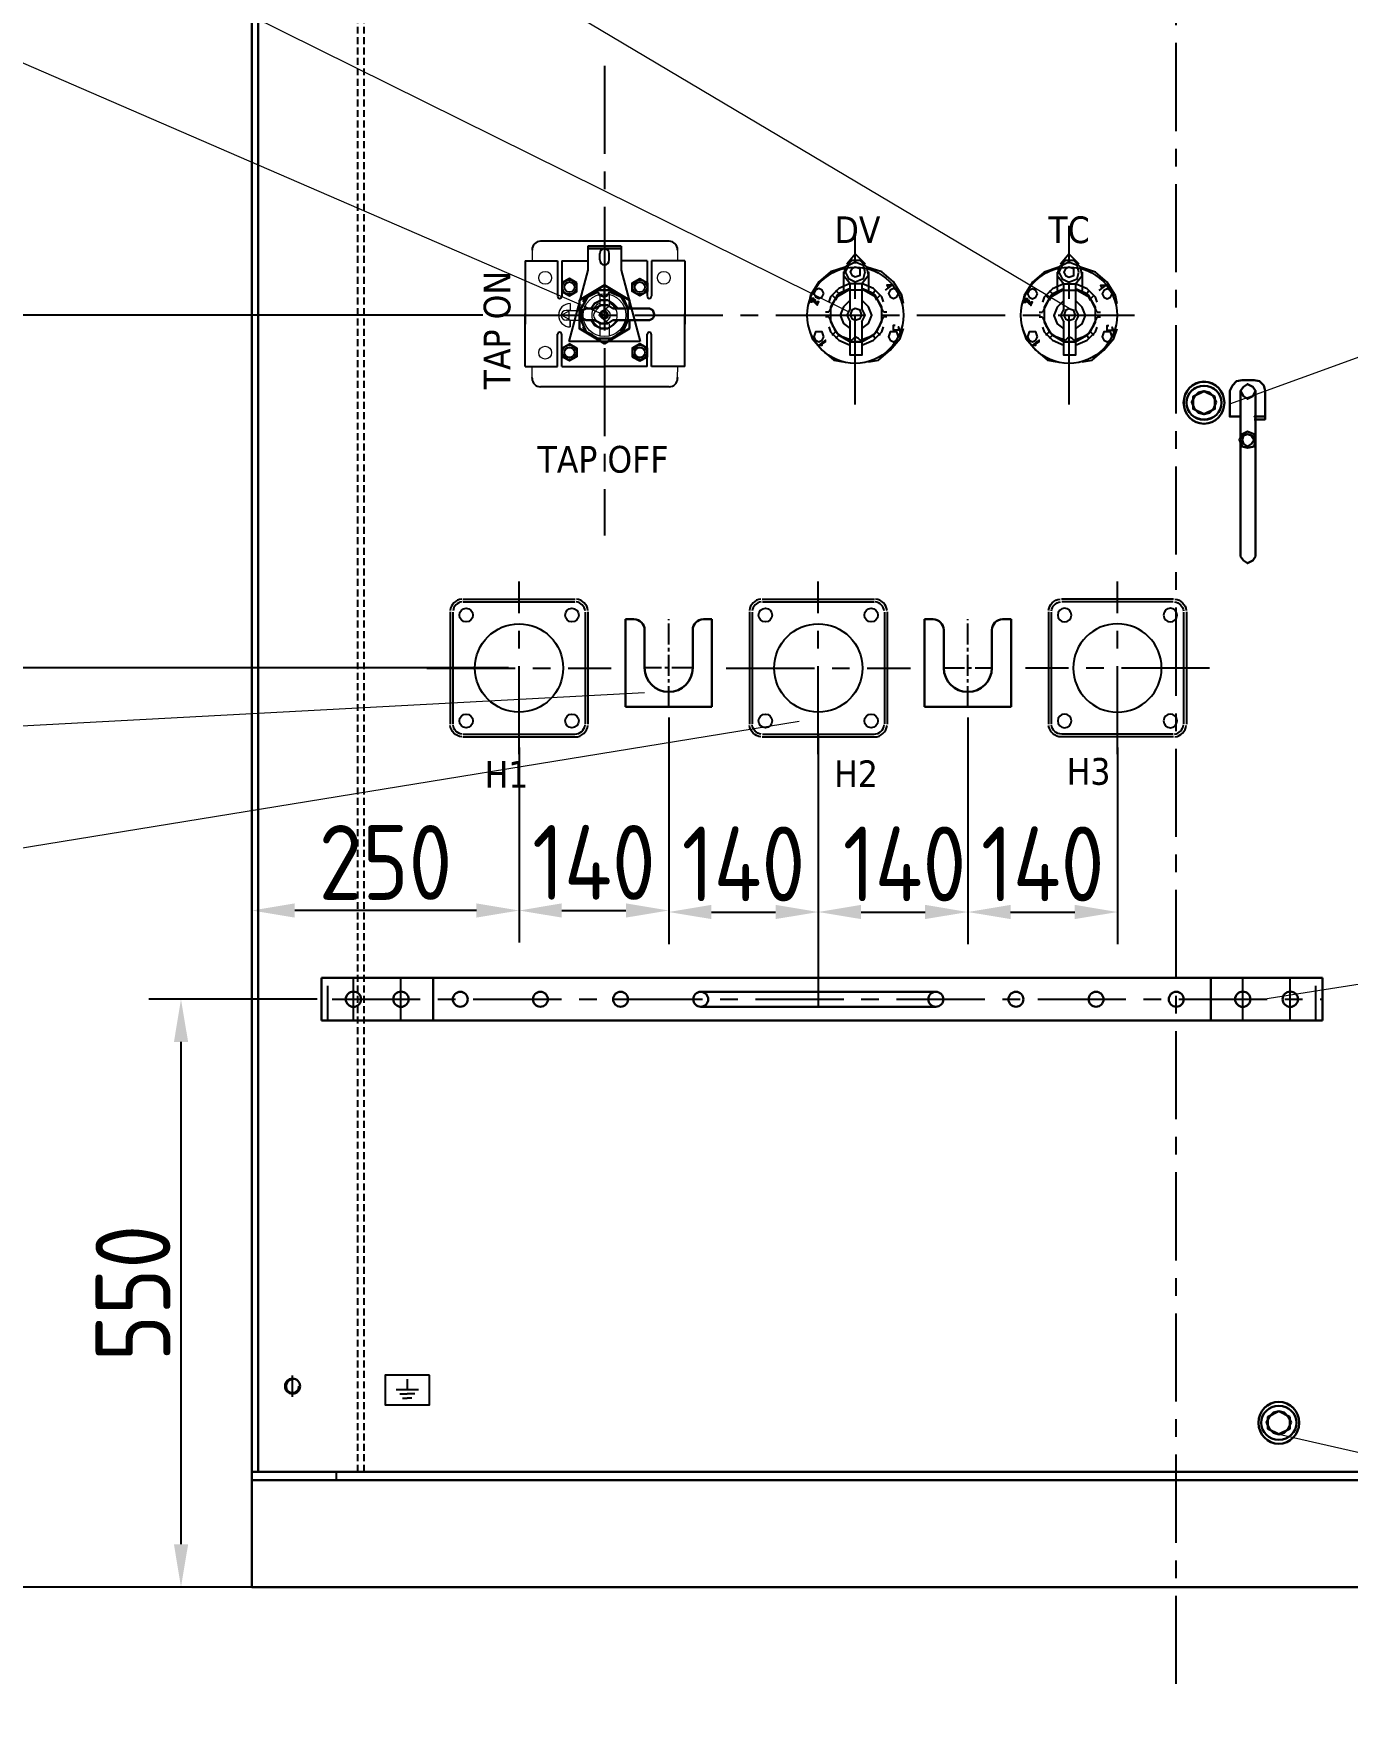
# Model space of a CAD drawing. Header units: millimetres. Extents: x 97339 to 122350, y -311274 to -152040.
# Drawn here: x 110627 to 111856, y -155335 to -153754 of the extents above; entities that cross this region are included whole.
import ezdxf

# ---------------------------------------------------------------- set-up
doc = ezdxf.new("R2010")
doc.units = ezdxf.units.MM
doc.header["$LTSCALE"] = 13
for name, pattern in [('CENTER', [50.8, 31.75, -6.35, 6.35, -6.35]), ('CENTER2', [1.125, 0.75, -0.125, 0.125, -0.125]), ('CENTERX2', [101.6, 63.5, -12.7, 12.7, -12.7]), ('DASHED', [0.75, 0.5, -0.25])]:
    doc.linetypes.add(name, pattern=pattern)
doc.layers.get('0').update_dxf_attribs({"color": 1, "linetype": 'CENTER'})
for name, color, linetype in [('1', 4, 'Continuous'), ('4虚线层', 6, 'DASHED'), ('PDF_几何图形', 7, 'Continuous'), ('中心线', 1, 'CENTER2'), ('粗实线', 4, 'Continuous'), ('细实线', 2, 'Continuous')]:
    doc.layers.add(name, color=color, linetype=linetype)
doc.layers.add('标注、文本', color=3, linetype='Continuous', lineweight=25)
doc.layers.add('铁心', color=3, linetype='Continuous', lineweight=0)
doc.styles.get("Standard").update_dxf_attribs({"font": 'gbenor.shx', "bigfont": 'gbcbig.shx'})
doc.styles.add('Tahoma$001', font='tahoma.ttf', dxfattribs={"height": 2.159784})
doc.dimstyles.new('1-15', dxfattribs={"dimscale": 20, "dimtxt": 3.5, "dimasz": 2, "dimexe": 1.5, "dimexo": 0.5, "dimgap": 0.5, "dimtad": 1, "dimtoh": 1, "dimdec": 1, "dimdsep": 46, "dimtxsty": 'Standard', "dimcen": 2.5, "dimclrd": 3, "dimclre": 3, "dimclrt": 3, "dimadec": 0, "dimazin": 2, "dimtfac": 1, "dimtdec": 1, "dimtmove": 0, "dimatfit": 2, "dimfxl": 1, "dimarcsym": 0})

# ---------------------------------------------------------------- blocks, each defined once
blk = doc.blocks.new('0.020')
at = {"layer": '中心线', "ltscale": 2}
for p, q in [((13611.2, 16499.1), (13611.2, 16581.1)), ((13588.7, 16535.6), (13633.7, 16535.6))]:
    blk.add_line(p, q, dxfattribs=at)
at = {"layer": '粗实线', "lineweight": 30}
for p, q in [((13570.7, 16499.1), (13570.7, 16581.1)), ((13570.7, 16581.1), (13578.7, 16581.1)), ((13643.7, 16581.1), (13651.7, 16581.1)), ((13651.7, 16499.1), (13651.7, 16581.1)), ((13588.7, 16535.6), (13588.7, 16571.1)), ((13633.7, 16535.6), (13633.7, 16571.1)), ((13570.7, 16499.1), (13651.7, 16499.1))]:
    blk.add_line(p, q, dxfattribs=at)
for centre, radius, start, end in [((13578.7, 16571.1), 10, 0, 90), ((13643.7, 16571.1), 10, 90, 180), ((13611.2, 16535.6), 22.5, 180, 0)]:
    blk.add_arc(centre, radius, start, end, dxfattribs=at)
blk = doc.blocks.new('A$C3B6F3E66')
at = {"layer": '1', "color": 1, "linetype": 'CENTERX2', "lineweight": -3, "ltscale": 0.1}
for p, q in [((86.2, 0), (86.2, 161.5)), ((0, 80.7), (172.4, 80.7))]:
    blk.add_line(p, q, dxfattribs=at)
at = {"layer": 'PDF_几何图形'}
for p, q in [((33.7, 145.2), (138.7, 145.2)), ((34, 142.6), (138.4, 142.6)), ((21.7, 133.2), (21.7, 28.3)), ((24.3, 132.9), (24.3, 28.5)), ((148.1, 132.9), (148.1, 28.5)), ((150.7, 133.2), (150.7, 28.3)), ((33.7, 16.3), (138.7, 16.3)), ((34, 18.8), (138.4, 18.8))]:
    blk.add_line(p, q, dxfattribs=at)
for centre, radius in [((36.7, 130.2), 6.35), ((135.7, 130.2), 6.35), ((86.2, 80.7), 41.3), ((36.7, 31.2), 6.35), ((135.7, 31.2), 6.35)]:
    blk.add_circle(centre, radius, dxfattribs=at)
for points in [[(32.5, 145.1), (26.9, 144.6), (22.3, 140.1), (21.8, 134.5)], [(32.8, 142.6), (28.4, 142), (24.9, 138.5), (24.4, 134.1)], [(148, 134.1), (147.5, 138.5), (143.9, 142), (139.5, 142.6)], [(150.6, 134.5), (150, 140.1), (145.6, 144.6), (139.9, 145.1)], [(32.5, 16.3), (26.9, 16.8), (22.3, 21.4), (21.8, 27)], [(32.8, 18.9), (28.4, 19.5), (24.9, 23), (24.4, 27.4)], [(138.4, 18.8), (143.3, 18.8), (147.4, 22.5), (148, 27.4)], [(138.7, 16.2), (144.9, 16.3), (149.9, 20.8), (150.6, 27)]]:
    blk.add_open_spline(points, degree=3, dxfattribs=at)
blk = doc.blocks.new('A$C0AD52951')
at = {"layer": '粗实线'}
h = blk.add_hatch(color=256, dxfattribs=at)
h.dxf.hatch_style = 2
h.paths.add_polyline_path([(2.2, 41.7), (1.1, 41.7), (2.2, 41.7), (3.3, 40.6), (3.3, 39.5), (4.4, 39.5), (4.4, 38.4), (5.5, 38.4), (5.5, 37.3), (6.6, 39.5), (5.5, 39.5), (4.4, 38.4), (4.4, 39.5), (4.4, 40.6), (3.3, 40.6), (3.3, 41.7)])
h = blk.add_hatch(color=256, dxfattribs=at)
h.dxf.hatch_style = 2
h.paths.add_polyline_path([(1.1, 41.7), (1.1, 40.6), (1.1, 39.5), (2.2, 39.5), (2.2, 40.6), (1.1, 40.6), (1.1, 41.7), (2.2, 41.7)])
h = blk.add_hatch(color=256, dxfattribs=at)
h.dxf.hatch_style = 2
h.paths.add_polyline_path([(6.6, 11), (7.7, 11), (11, 13.2), (11, 14.3)])
for points in [[(25.2, 64.7), (30.7, 71.3), (37.3, 64.7)], [(24.1, 62.5), (14.3, 59.3), (6.6, 52.7), (1.1, 43.9), (0, 38.4)], [(35.1, 51.6), (39.5, 57.1), (38.4, 62.5), (34, 66.9), (28.5, 66.9), (24.1, 62.5), (23, 57.1), (27.4, 51.6)], [(23, 59.3), (23, 47.2)], [(62.5, 38.4), (61.4, 43.9), (56, 52.7), (48.3, 59.3), (38.4, 62.5)], [(39.5, 59.3), (39.5, 47.2)], [(27.4, 51.6), (19.8, 48.3), (14.3, 42.8), (13.2, 39.5)], [(27.4, 48.3), (18.7, 43.9), (14.3, 36.2), (14.3, 26.3), (18.7, 18.7), (27.4, 13.2), (35.1, 13.2), (35.1, 4.4), (27.4, 4.4), (27.4, 13.2)], [(45, 40.6), (43.9, 42.8), (36.2, 47.2), (26.3, 47.2), (18.7, 42.8), (17.6, 40.6)], [(27.4, 35.1), (27.4, 51.6), (35.1, 51.6), (35.1, 35.1)], [(49.4, 39.5), (48.3, 42.8), (42.8, 48.3), (35.1, 51.6)], [(35.1, 13.2), (43.9, 18.7), (48.3, 26.3), (48.3, 36.2), (43.9, 43.9), (35.1, 48.3)], [(54.9, 50.5), (50.5, 47.2)], [(54.9, 50.5), (51.6, 50.5), (52.7, 48.3)], [(27.4, 40.6), (23, 36.2), (20.8, 30.7), (23, 25.2), (27.4, 21.9)], [(27.4, 35.1), (25.2, 30.7), (27.4, 26.3)], [(35.1, 21.9), (39.5, 25.2), (41.7, 30.7), (39.5, 36.2), (35.1, 40.6)], [(35.1, 26.3), (37.3, 30.7), (35.1, 35.1)], [(13.2, 23), (14.3, 19.8), (19.8, 14.3), (27.4, 11)], [(15.4, 24.1), (19.8, 17.6), (28.5, 14.3)], [(35.1, 26.3), (35.1, 13.2), (27.4, 13.2), (27.4, 26.3)], [(34, 14.3), (42.8, 17.6), (47.2, 24.1)], [(35.1, 11), (42.8, 14.3), (48.3, 19.8), (49.4, 23)], [(60.4, 19.8), (60.4, 20.8), (59.3, 23), (59.3, 21.9), (59.3, 20.8), (58.2, 20.8), (57.1, 20.8), (56, 20.8), (56, 21.9), (56, 23), (56, 24.1), (57.1, 24.1)], [(0, 21.9), (2.2, 15.4), (8.8, 7.7), (16.5, 1.1), (23, 0)], [(34, 14.3), (32.9, 15.4), (30.7, 16.5), (29.6, 15.4), (28.5, 14.3)], [(34, 14.3), (32.9, 15.4), (30.7, 16.5), (29.6, 15.4), (28.5, 14.3)], [(39.5, 0), (46.1, 1.1), (53.8, 7.7), (60.4, 15.4), (62.5, 21.9)]]:
    blk.add_lwpolyline(points, dxfattribs=at)
for points in [[(37.3, 59.3), (36.2, 63.6), (30.7, 65.8), (26.3, 63.6), (24.1, 59.3), (26.3, 54.9), (30.7, 52.7), (36.2, 54.9)], [(34, 59.3), (34, 61.4), (30.7, 62.5), (28.5, 61.4), (27.4, 59.3), (28.5, 57.1), (30.7, 56), (34, 57.1)], [(9.9, 45), (8.8, 47.2), (6.6, 48.3), (4.4, 47.2), (3.3, 45), (4.4, 42.8), (6.6, 41.7), (8.8, 42.8)], [(59.3, 45), (58.2, 47.2), (56, 48.3), (53.8, 47.2), (52.7, 45), (53.8, 42.8), (56, 41.7), (58.2, 42.8)], [(2.2, 41.7), (1.1, 41.7), (2.2, 41.7), (3.3, 40.6), (3.3, 39.5), (4.4, 39.5), (4.4, 38.4), (5.5, 38.4), (5.5, 37.3), (6.6, 39.5), (5.5, 39.5), (4.4, 38.4), (4.4, 39.5), (4.4, 40.6), (3.3, 40.6), (3.3, 41.7)], [(1.1, 41.7), (1.1, 40.6), (1.1, 39.5), (2.2, 39.5), (2.2, 40.6), (1.1, 40.6), (1.1, 41.7), (2.2, 41.7)], [(35.1, 30.7), (34, 34), (30.7, 35.1), (28.5, 34), (27.4, 30.7), (28.5, 28.5), (30.7, 27.4), (34, 28.5)], [(9.9, 16.5), (8.8, 19.8), (6.6, 19.8), (4.4, 19.8), (3.3, 16.5), (4.4, 14.3), (6.6, 13.2), (8.8, 14.3)], [(6.6, 11), (7.7, 11), (11, 13.2), (11, 14.3)], [(59.3, 16.5), (58.2, 19.8), (56, 19.8), (53.8, 19.8), (52.7, 16.5), (53.8, 14.3), (56, 13.2), (58.2, 14.3)], [(7.7, 11), (8.8, 11)]]:
    blk.add_lwpolyline(points, close=True, dxfattribs=at)
for points in [[(17.6, 47.2), (17.6, 47.2), (19.8, 45), (19.8, 45)], [(27.4, 48.3), (27.4, 48.3), (19.8, 45), (19.8, 45)], [(42.8, 45), (42.8, 45), (35.1, 48.3), (35.1, 48.3)], [(42.8, 45), (42.8, 45), (43.9, 47.2), (43.9, 47.2)], [(17.6, 41.7), (17.6, 41.7), (13.2, 32.9), (13.2, 32.9)], [(17.6, 41.7), (17.6, 41.7), (15.4, 43.9), (15.4, 43.9)], [(47.2, 43.9), (47.2, 43.9), (45, 41.7), (45, 41.7)], [(49.4, 32.9), (49.4, 32.9), (45, 41.7), (45, 41.7)], [(11, 32.9), (11, 32.9), (13.2, 32.9), (13.2, 32.9)], [(13.2, 29.6), (13.2, 29.6), (11, 29.6), (11, 29.6)], [(13.2, 29.6), (13.2, 29.6), (17.6, 19.8), (17.6, 19.8)], [(45, 19.8), (45, 19.8), (49.4, 29.6), (49.4, 29.6)], [(49.4, 32.9), (49.4, 32.9), (51.6, 32.9), (51.6, 32.9)], [(51.6, 29.6), (51.6, 29.6), (49.4, 29.6), (49.4, 29.6)], [(15.4, 17.6), (15.4, 17.6), (17.6, 19.8), (17.6, 19.8)], [(19.8, 17.6), (19.8, 17.6), (17.6, 15.4), (17.6, 15.4)], [(19.8, 17.6), (19.8, 17.6), (27.4, 13.2), (27.4, 13.2)], [(35.1, 13.2), (35.1, 13.2), (42.8, 17.6), (42.8, 17.6)], [(43.9, 15.4), (43.9, 15.4), (42.8, 17.6), (42.8, 17.6)], [(45, 19.8), (45, 19.8), (47.2, 17.6), (47.2, 17.6)]]:
    blk.add_open_spline(points, degree=3, dxfattribs=at)
blk = doc.blocks.new('A$C104F2B00')
at = {"layer": '标注、文本'}
blk.add_circle((45, 45), 45, dxfattribs=at)
at = {"layer": '标注、文本', "xscale": 1.4175, "yscale": 1.4175, "zscale": 1.4175}
blk.add_blockref('A$C0AD52951', (1.4, 1.4), dxfattribs=at)
at = {"layer": '标注、文本', "style": 'Tahoma$001'}
blk.add_text('TC', height=25, dxfattribs=at).set_placement((25.7, 112.5))
blk = doc.blocks.new('A$C3970166B')
at = {"layer": '标注、文本', "color": 4, "lineweight": 30}
for points in [[(20.3, 13.5), (18.6, 16.9), (16.1, 19.5), (12.7, 20.3), (9.3, 19.5), (6.8, 16.9), (5.1, 13.5), (6.8, 9.3), (9.3, 6.8), (12.7, 5.9), (16.1, 6.8), (18.6, 9.3)], [(19.5, 16.9), (12.7, 20.3), (5.9, 16.9), (5.9, 9.3), (12.7, 5.9), (19.5, 9.3)]]:
    blk.add_lwpolyline(points, close=True, dxfattribs=at)
for major_axis, ratio in [((0, 13.1), 0.967742), ((-11, 0), 0.961538)]:
    blk.add_ellipse((12.7, 13.1), major_axis=major_axis, ratio=ratio, start_param=0, end_param=6.283185, dxfattribs=at)
blk = doc.blocks.new('A$C33D96195')
at = {"layer": '标注、文本', "color": 4, "lineweight": 30}
for points in [[(30.5, 150.8), (27.9, 155.9), (24.1, 159.7), (19, 161), (14, 159.7), (10.2, 155.9), (7.6, 150.8), (10.2, 144.5), (14, 140.7), (19, 139.4), (24.1, 140.7), (27.9, 144.5)], [(29.2, 155.9), (19, 161), (8.9, 155.9), (8.9, 144.5), (19, 139.4), (29.2, 144.5)], [(67.3, 115.6), (66, 120.7), (59.7, 123.2), (54.6, 120.7), (52.1, 115.6), (54.6, 109.2), (59.7, 108), (66, 109.2)], [(66, 115.6), (63.5, 119.4), (59.7, 120.7), (55.9, 119.4), (54.6, 115.6), (55.9, 111.8), (59.7, 109.2), (63.5, 111.8)]]:
    blk.add_lwpolyline(points, close=True, dxfattribs=at)
for points in [[(54.6, 171.4), (49.5, 170.2), (45.7, 166.4), (43.2, 161.3)], [(53.3, 137.2), (43.2, 137.2), (43.2, 161.3)], [(67.3, 6.4), (67.3, 161.3), (64.8, 165.1), (59.7, 167.6), (55.9, 165.1), (53.3, 161.3), (55.9, 156.2), (59.7, 153.7), (64.8, 156.2), (67.3, 161.3)], [(53.3, 161.3), (53.3, 6.4)], [(54.6, 171.4), (66, 171.4)], [(76.2, 161.3), (74.9, 166.4), (71.1, 170.2), (66, 171.4)], [(76.2, 161.3), (76.2, 137.2), (66, 137.2), (76.2, 137.2), (76.2, 134.6), (66, 134.6)], [(53.3, 6.4), (55.9, 2.5), (59.7, 0), (64.8, 2.5), (67.3, 6.4)]]:
    blk.add_lwpolyline(points, dxfattribs=at)
for major_axis, ratio in [((0, 19.7), 0.967742), ((-16.5, 0), 0.961538)]:
    blk.add_ellipse((19, 150.2), major_axis=major_axis, ratio=ratio, start_param=0, end_param=6.283185, dxfattribs=at)
at = {"layer": '标注、文本', "xscale": 1.5, "yscale": 1.5, "zscale": 1.5}
blk.add_blockref('A$C3970166B', (0, 130.5), dxfattribs=at)
blk = doc.blocks.new('A$C2C6D2C8C')
at = {"color": 0, "linetype": 'ByBlock'}
for p, q in [((6.5, 128.2), (6.5, 127.7)), ((134.7, 136.2), (14.4, 136.2)), ((58.7, 131.4), (58.7, 109.1)), ((89.9, 131.4), (58.7, 131.4)), ((58.7, 131.4), (89.9, 131.4)), ((58.7, 129.2), (89.9, 129.2)), ((89.9, 131.4), (89.9, 109.1)), ((142.7, 127.7), (142.7, 128.2)), ((0, 117.7), (30.4, 117.7)), ((0, 117.7), (0, 58.4)), ((20.3, 117.7), (26.4, 117.7)), ((30.3, 117.7), (30.4, 117.7)), ((30.4, 117.7), (30.4, 84.6)), ((34.3, 117.7), (58.7, 117.7)), ((34.3, 117.7), (34.3, 84.6)), ((69.8, 118.6), (69.8, 124.7)), ((78.7, 118.6), (78.7, 124.7)), ((114.3, 117.7), (89.9, 117.7)), ((114.3, 117.7), (114.3, 84.6)), ((149.6, 117.7), (118.2, 117.7)), ((118.5, 117.7), (118.2, 117.7)), ((118.2, 117.7), (118.2, 84.6)), ((143.7, 117.7), (132.4, 117.7)), ((149.6, 117.7), (149.6, 58.4)), ((58.7, 109.1), (40.9, 42.3)), ((89.9, 109.1), (107.7, 42.3)), ((0, 18.8), (0, 68.1)), ((149.6, 18.8), (149.6, 68.1)), ((30.4, 18.8), (30.4, 49.2)), ((34.3, 18.8), (34.3, 49.2)), ((114.3, 18.8), (114.3, 49.2)), ((118.2, 18.8), (118.2, 49.2)), ((107.7, 42.3), (40.9, 42.3)), ((0, 18.8), (18.8, 18.8)), ((18.8, 18.8), (30.4, 18.8)), ((34.3, 18.8), (74.2, 18.8)), ((114.3, 18.8), (74.6, 18.8)), ((143, 18.8), (118.2, 18.8)), ((149.6, 18.8), (132.4, 18.8)), ((6.5, 7.9), (6.5, 8.8)), ((74.6, 0), (14.4, 0)), ((134.7, 0), (61.5, 0)), ((142.7, 8.8), (142.7, 7.9)), ((142.7, 7.9), (142.7, 8.8))]:
    blk.add_line(p, q, dxfattribs=at)
at = {"lineweight": 15}
for p, q in [((6.5, 127.7), (6.5, 117.7)), ((142.7, 127.7), (142.7, 117.7)), ((42.3, 77.9), (42.2, 71.4)), ((6.5, 8.4), (6.5, 18.8)), ((142.7, 8.8), (143, 18.8))]:
    blk.add_line(p, q, dxfattribs=at)
at = {"color": 0, "linetype": 'ByBlock', "lineweight": 18}
for p, q in [((69.8, 86.4), (69.8, 75.4)), ((78.8, 86.4), (78.8, 75.4)), ((33.8, 66.9), (40.8, 70.6)), ((40.8, 63.2), (33.8, 66.9)), ((42.3, 71.4), (38.3, 71.4)), ((40.8, 70.6), (40.8, 63.2)), ((42.3, 71.4), (54.8, 71.4)), ((69.8, 75.4), (65.2, 70.2)), ((65.2, 63.6), (69.8, 58.4)), ((69.8, 75.4), (68.1, 73.5)), ((78.8, 75.4), (71.5, 69.2)), ((78.8, 58.4), (71.5, 64.6)), ((42.3, 62.4), (38.3, 62.4)), ((42.3, 62.4), (54.8, 62.4)), ((42.3, 62.4), (42.3, 55.9)), ((42.3, 55.9), (42.3, 62.4)), ((69.8, 58.4), (68.1, 60.3)), ((69.8, 58.4), (69.8, 47.4)), ((78.8, 58.4), (78.8, 47.4))]:
    blk.add_line(p, q, dxfattribs=at)
at = {"color": 0, "linetype": 'ByBlock'}
for points in [[(48.5, 97.3), (41.4, 101.4), (34.4, 97.3), (34.4, 89.2), (41.4, 85.2), (48.5, 89.2)], [(100.3, 97.3), (107.4, 101.4), (114.4, 97.3), (114.4, 89.2), (107.4, 85.2), (100.3, 89.2)], [(48.5, 28.1), (41.4, 24.1), (34.4, 28.1), (34.4, 36.2), (41.4, 40.3), (48.5, 36.2)], [(100.3, 28.1), (107.4, 24.1), (114.4, 28.1), (114.4, 36.2), (107.4, 40.3), (100.3, 36.2)]]:
    blk.add_lwpolyline(points, close=True, dxfattribs=at)
at = {"lineweight": 15}
for centre in [(18.8, 101.9), (129.8, 101.9), (18.8, 31.9)]:
    blk.add_circle(centre, 6, dxfattribs=at)
at = {"color": 0, "linetype": 'ByBlock'}
for centre, radius in [((41.4, 93.3), 6.76), ((41.5, 93.3), 4.75), ((107.4, 93.3), 6.76), ((107.3, 93.3), 4.75), ((41.4, 32.2), 6.76), ((41.5, 32.1), 4.75), ((107.4, 32.2), 6.76), ((107.3, 32.1), 4.75)]:
    blk.add_circle(centre, radius, dxfattribs=at)
at = {"color": 0, "linetype": 'ByBlock', "lineweight": 18}
for radius in [20, 3.5]:
    blk.add_circle((74.3, 66.9), radius, dxfattribs=at)
at = {"color": 0, "linetype": 'ByBlock'}
for centre, radius, start, end in [((14.4, 128.2), 7.94, 90, 180), ((74.3, 124.7), 4.46, 0, 180), ((134.7, 128.2), 7.94, 0, 90), ((74.3, 118.6), 4.46, 180, 0), ((32.3, 84.6), 1.91, 181.2996, 358.7004), ((116.2, 84.6), 1.91, 181.2996, 358.7004), ((32.3, 49.1), 1.91, 1.2996, 178.7004), ((116.2, 49.1), 1.91, 1.2996, 178.7004), ((14.4, 7.9), 7.94, 180, 270), ((134.7, 7.9), 7.94, 270, 0)]:
    blk.add_arc(centre, radius, start, end, dxfattribs=at)
at = {"color": 0, "linetype": 'ByBlock', "lineweight": 18}
for centre, radius, start, end in [((42.3, 66.9), 11, 90, 270), ((38.3, 66.9), 4.5, 90, 270), ((74.3, 66.9), 12, 112.0243, 247.9757), ((68.9, 66.9), 5, 138.5763, 221.4237), ((74.3, 66.9), 3, 130.3645, 229.6355), ((74.3, 66.9), 5.5, 279.2709, 80.7291), ((74.3, 66.9), 12, 292.0243, 67.9757)]:
    blk.add_arc(centre, radius, start, end, dxfattribs=at)
at = {"layer": '粗实线', "lineweight": 30}
for points in [[(74.3, 66.9), (74.3, 95), (50.9, 80.9)], [(74.3, 95), (97.7, 80.9), (97.7, 73.1)], [(97.7, 54.4), (74.3, 40.4), (50.9, 54.4), (50.9, 80.9)], [(68, 88.7), (58.7, 84.1), (52.4, 73.1), (52.4, 62.2), (57.1, 51.3), (63.4, 48.2)], [(96.1, 73.1), (91.4, 84.1), (80.5, 90.3), (68, 90.3), (57.1, 84.1), (54, 79.4)], [(86.8, 73.1), (82.1, 77.8), (77.4, 80.9), (71.2, 80.9), (64.9, 77.8), (61.8, 73.1)], [(68, 88.7), (69.6, 85.6), (74.3, 84.1), (77.4, 85.6), (79, 88.7)], [(85.2, 48.2), (89.9, 51.3), (96.1, 62.2), (96.1, 73.1), (89.9, 84.1), (79, 88.7)], [(57.1, 73.1), (54, 71.6), (52.4, 66.9), (54, 63.8), (57.1, 62.2)], [(82.1, 73.1), (77.4, 76.2), (71.2, 76.2), (64.9, 73.1)], [(116.4, 62.2), (119.5, 63.8), (121.1, 66.9), (119.5, 71.6), (116.4, 73.1)], [(54, 56), (57.1, 51.3), (68, 45), (80.5, 45), (91.4, 51.3), (96.1, 62.2)], [(61.8, 62.2), (64.9, 57.5), (71.2, 54.4), (77.4, 54.4), (82.1, 57.5), (86.8, 62.2)], [(64.9, 62.2), (71.2, 59.1), (77.4, 59.1), (82.1, 62.2)], [(97.7, 62.2), (97.7, 54.4)]]:
    blk.add_lwpolyline(points, dxfattribs=at)
blk.add_lwpolyline([(77.4, 66.9), (75.8, 70), (74.3, 71.6), (71.2, 70), (69.6, 66.9), (71.2, 65.3), (74.3, 63.8), (75.8, 65.3)], close=True, dxfattribs=at)
for points in [[(57.1, 73.1), (57.1, 73.1), (64.9, 73.1), (64.9, 73.1)], [(82.1, 73.1), (82.1, 73.1), (116.4, 73.1), (116.4, 73.1)], [(57.1, 62.2), (57.1, 62.2), (64.9, 62.2), (64.9, 62.2)], [(82.1, 62.2), (82.1, 62.2), (116.4, 62.2), (116.4, 62.2)]]:
    blk.add_open_spline(points, degree=3, dxfattribs=at)
blk = doc.blocks.new('257561')
at = {"layer": '标注、文本'}
for p, q in [((856.87, 2219.06), (856.87, 2214.09)), ((851.69, 2214.09), (862.06, 2214.09)), ((853.4, 2212.22), (856.87, 2212.22)), ((854.71, 2210.17), (856.87, 2210.17)), ((860.35, 2212.22), (856.87, 2212.22)), ((859.04, 2210.17), (856.87, 2210.17))]:
    blk.add_line(p, q, dxfattribs=at)
blk = doc.blocks.new('*D559')
at = {"layer": 'Defpoints', "color": 0, "transparency": 16777216}
for p in [(110459.5, -153257.1), (110831.1, -153257.1), (110831.1, -155207)]:
    blk.add_point(p, dxfattribs=at)
at = {"layer": '标注、文本', "color": 3, "lineweight": -2, "transparency": 16777216}
for p, q in [((110821.1, -153257.1), (110429.5, -153257.1)), ((110459.5, -155167), (110459.5, -153297.1)), ((110821.1, -155207), (110429.5, -155207))]:
    blk.add_line(p, q, dxfattribs=at)
at = {"layer": '标注、文本', "color": 3, "transparency": 16777216}
for points in [[(110452.9, -153297.1), (110466.2, -153297.1), (110459.5, -153257.1)], [(110452.9, -155167), (110466.2, -155167), (110459.5, -155207)]]:
    blk.add_solid(points, dxfattribs=at)
at = {"layer": '标注、文本', "color": 3, "transparency": 16777216, "insert": (110414.5, -154232.1), "char_height": 70, "attachment_point": 5, "rotation": 90}
blk.add_mtext('2050', dxfattribs=at)
blk = doc.blocks.new('*D561')
at = {"layer": 'Defpoints', "color": 0, "transparency": 16777216}
for p in [(110581.5, -154347), (110994.9, -154347), (110831.1, -155207)]:
    blk.add_point(p, dxfattribs=at)
at = {"layer": '标注、文本', "color": 3, "lineweight": -2, "transparency": 16777216}
for p, q in [((110984.9, -154347), (110551.5, -154347)), ((110581.5, -155167), (110581.5, -154387)), ((110821.1, -155207), (110551.5, -155207))]:
    blk.add_line(p, q, dxfattribs=at)
at = {"layer": '标注、文本', "color": 3, "transparency": 16777216}
for points in [[(110574.9, -154387), (110588.2, -154387), (110581.5, -154347)], [(110574.9, -155167), (110588.2, -155167), (110581.5, -155207)]]:
    blk.add_solid(points, dxfattribs=at)
at = {"layer": '标注、文本', "color": 3, "transparency": 16777216, "insert": (110536.5, -154777), "char_height": 70, "attachment_point": 5, "rotation": 90}
blk.add_mtext('860', dxfattribs=at)
blk = doc.blocks.new('*D545')
at = {"layer": 'Defpoints', "color": 0, "transparency": 16777216}
for p in [(110581.5, -154017), (111057.2, -154017), (111081.1, -154347)]:
    blk.add_point(p, dxfattribs=at)
at = {"layer": '标注、文本', "color": 3, "lineweight": -2, "transparency": 16777216}
for p, q in [((111047.2, -154017), (110551.5, -154017)), ((110581.5, -154307), (110581.5, -154057)), ((111071.1, -154347), (110551.5, -154347))]:
    blk.add_line(p, q, dxfattribs=at)
at = {"layer": '标注、文本', "color": 3, "transparency": 16777216}
for points in [[(110574.9, -154057), (110588.2, -154057), (110581.5, -154017)], [(110574.9, -154307), (110588.2, -154307), (110581.5, -154347)]]:
    blk.add_solid(points, dxfattribs=at)
at = {"layer": '标注、文本', "color": 3, "transparency": 16777216, "insert": (110536.5, -154182), "char_height": 70, "attachment_point": 5, "rotation": 90}
blk.add_mtext('380', dxfattribs=at)
blk = doc.blocks.new('*D562')
at = {"layer": 'Defpoints', "color": 0, "transparency": 16777216}
for p in [(111081.1, -154427.8), (110831.1, -154447.8), (110831.1, -154574)]:
    blk.add_point(p, dxfattribs=at)
at = {"layer": '标注、文本', "color": 3, "lineweight": -2, "transparency": 16777216}
for p, q in [((111081.1, -154437.8), (111081.1, -154604)), ((110831.1, -154457.8), (110831.1, -154604)), ((111041.1, -154574), (110871.1, -154574))]:
    blk.add_line(p, q, dxfattribs=at)
at = {"layer": '标注、文本', "color": 3, "transparency": 16777216}
for points in [[(110871.1, -154567.3), (110871.1, -154580.6), (110831.1, -154574)], [(111041.1, -154567.3), (111041.1, -154580.6), (111081.1, -154574)]]:
    blk.add_solid(points, dxfattribs=at)
at = {"layer": '标注、文本', "color": 3, "transparency": 16777216, "insert": (110956.1, -154529), "char_height": 70, "attachment_point": 5}
blk.add_mtext('250', dxfattribs=at)
blk = doc.blocks.new('*D563')
at = {"layer": 'Defpoints', "color": 0, "transparency": 16777216}
for p in [(111221.1, -154383.5), (111081.1, -154411.5), (111221.1, -154574)]:
    blk.add_point(p, dxfattribs=at)
at = {"layer": '标注、文本', "color": 3, "lineweight": -2, "transparency": 16777216}
for p, q in [((111221.1, -154393.5), (111221.1, -154604)), ((111081.1, -154421.5), (111081.1, -154604)), ((111121.1, -154574), (111181.1, -154574))]:
    blk.add_line(p, q, dxfattribs=at)
at = {"layer": '标注、文本', "color": 3, "transparency": 16777216}
for points in [[(111121.1, -154567.3), (111121.1, -154580.6), (111081.1, -154574)], [(111181.1, -154567.3), (111181.1, -154580.6), (111221.1, -154574)]]:
    blk.add_solid(points, dxfattribs=at)
at = {"layer": '标注、文本', "color": 3, "transparency": 16777216, "insert": (111151.1, -154529), "char_height": 70, "attachment_point": 5}
blk.add_mtext('140', dxfattribs=at)
blk = doc.blocks.new('*D564')
at = {"layer": 'Defpoints', "color": 0, "transparency": 16777216}
for p in [(111221.1, -154383.5), (111361.1, -154411.5), (111361.1, -154575.4)]:
    blk.add_point(p, dxfattribs=at)
at = {"layer": '标注、文本', "color": 3, "lineweight": -2, "transparency": 16777216}
for p, q in [((111221.1, -154393.5), (111221.1, -154605.4)), ((111361.1, -154421.5), (111361.1, -154605.4)), ((111261.1, -154575.4), (111321.1, -154575.4))]:
    blk.add_line(p, q, dxfattribs=at)
at = {"layer": '标注、文本', "color": 3, "transparency": 16777216}
for points in [[(111261.1, -154568.7), (111261.1, -154582), (111221.1, -154575.4)], [(111321.1, -154568.7), (111321.1, -154582), (111361.1, -154575.4)]]:
    blk.add_solid(points, dxfattribs=at)
at = {"layer": '标注、文本', "color": 3, "transparency": 16777216, "insert": (111291.1, -154530.4), "char_height": 70, "attachment_point": 5}
blk.add_mtext('140', dxfattribs=at)
blk = doc.blocks.new('*D565')
at = {"layer": 'Defpoints', "color": 0, "transparency": 16777216}
for p in [(111501.1, -154383.5), (111361.1, -154411.5), (111501.1, -154575.4)]:
    blk.add_point(p, dxfattribs=at)
at = {"layer": '标注、文本', "color": 3, "lineweight": -2, "transparency": 16777216}
for p, q in [((111501.1, -154393.5), (111501.1, -154605.4)), ((111361.1, -154421.5), (111361.1, -154605.4)), ((111401.1, -154575.4), (111461.1, -154575.4))]:
    blk.add_line(p, q, dxfattribs=at)
at = {"layer": '标注、文本', "color": 3, "transparency": 16777216}
for points in [[(111401.1, -154568.7), (111401.1, -154582), (111361.1, -154575.4)], [(111461.1, -154568.7), (111461.1, -154582), (111501.1, -154575.4)]]:
    blk.add_solid(points, dxfattribs=at)
at = {"layer": '标注、文本', "color": 3, "transparency": 16777216, "insert": (111441.8, -154530.4), "char_height": 70, "attachment_point": 5}
blk.add_mtext('140', dxfattribs=at)
blk = doc.blocks.new('*D546')
at = {"layer": 'Defpoints', "color": 0, "transparency": 16777216}
for p in [(111501.1, -154383.5), (111641.1, -154411.5), (111641.1, -154575.4)]:
    blk.add_point(p, dxfattribs=at)
at = {"layer": '标注、文本', "color": 3, "lineweight": -2, "transparency": 16777216}
for p, q in [((111501.1, -154393.5), (111501.1, -154605.4)), ((111641.1, -154421.5), (111641.1, -154605.4)), ((111541.1, -154575.4), (111601.1, -154575.4))]:
    blk.add_line(p, q, dxfattribs=at)
at = {"layer": '标注、文本', "color": 3, "transparency": 16777216}
for points in [[(111541.1, -154568.7), (111541.1, -154582), (111501.1, -154575.4)], [(111601.1, -154568.7), (111601.1, -154582), (111641.1, -154575.4)]]:
    blk.add_solid(points, dxfattribs=at)
at = {"layer": '标注、文本', "color": 3, "transparency": 16777216, "insert": (111571.1, -154530.4), "char_height": 70, "attachment_point": 5}
blk.add_mtext('140', dxfattribs=at)
blk = doc.blocks.new('A$C08576B93')
at = {"layer": '1', "color": 1, "linetype": 'CENTERX2', "lineweight": -3, "ltscale": 0.1}
for p, q in [((30, 0), (30, 40)), ((74.5, 0), (74.5, 40))]:
    blk.add_line(p, q, dxfattribs=at)
at = {"layer": '4虚线层', "ltscale": 5}
blk.add_line((6, 0), (6, 40), dxfattribs=at)
at = {"layer": '粗实线', "lineweight": 30}
for p, q in [((0, 40), (104.5, 40)), ((0, 0), (0, 40)), ((104.5, 40), (104.5, 0)), ((104.5, 0), (0, 0))]:
    blk.add_line(p, q, dxfattribs=at)
for centre in [(30, 20), (74.5, 20)]:
    blk.add_circle(centre, 7.15, dxfattribs=at)
blk = doc.blocks.new('*D572')
at = {"layer": 'Defpoints', "color": 0, "transparency": 16777216}
for p in [(110902.1, -154657), (110764.7, -155207), (110902.1, -155207)]:
    blk.add_point(p, dxfattribs=at)
at = {"layer": '标注、文本', "color": 3, "lineweight": -2, "transparency": 16777216}
for p, q in [((110892.1, -154657), (110734.7, -154657)), ((110764.7, -154697), (110764.7, -155167)), ((110892.1, -155207), (110734.7, -155207))]:
    blk.add_line(p, q, dxfattribs=at)
at = {"layer": '标注、文本', "color": 3, "transparency": 16777216}
for points in [[(110758.1, -154697), (110771.4, -154697), (110764.7, -154657)], [(110758.1, -155167), (110771.4, -155167), (110764.7, -155207)]]:
    blk.add_solid(points, dxfattribs=at)
at = {"layer": '标注、文本', "color": 3, "transparency": 16777216, "insert": (110719.7, -154932), "char_height": 70, "attachment_point": 5, "rotation": 90}
blk.add_mtext('550', dxfattribs=at)

msp = doc.modelspace()

# ---------------------------------------------------------------- linework, layer by layer
at = {"layer": '1', "color": 1, "linetype": 'CENTERX2', "lineweight": -3, "ltscale": 0.1}
for p, q in [((111696.078, -155297.592), (111696.078, -152946.004)), ((111161.078, -153783.53), (111161.078, -154222.968)), ((111395.731, -154100.584), (111395.731, -153933.499)), ((111595.731, -154100.584), (111595.731, -153933.499)), ((111057.221, -154017.042), (111657.031, -154017.042)), ((110906.078, -154657.019), (111832.821, -154657.019)), ((110869.078, -155029.051), (110869.078, -155009.035))]:
    msp.add_line(p, q, dxfattribs=at)
at = {"layer": '4虚线层'}
for p, q in [((110930.078, -155099.043), (110930.078, -153403.092)), ((110936.078, -155099.043), (110936.078, -153401.092)), ((110845.078, -155099.043), (112547.078, -155099.043)), ((112491.078, -155099.043), (110865.078, -155099.043)), ((110910.078, -155107.043), (110910.078, -155099.043)), ((112547.078, -155107.043), (110845.078, -155107.043))]:
    msp.add_line(p, q, dxfattribs=at)
at = {"layer": '标注、文本', "color": 4, "lineweight": 30}
for p, q in [((110831.078, -155107.043), (110831.078, -153257.074)), ((110837.078, -155099.043), (110837.078, -153293.074)), ((112561.078, -155099.043), (110831.078, -155099.043)), ((112561.078, -155107.043), (110831.078, -155107.043)), ((110831.078, -155207.043), (110831.078, -155107.043)), ((112561.078, -155207.043), (110831.078, -155207.043))]:
    msp.add_line(p, q, dxfattribs=at)
at = {"layer": '标注、文本'}
msp.add_line((111361.078, -154408.94), (111361.078, -154663.619), dxfattribs=at)
msp.add_lwpolyline([(110997.253, -155008.773), (110955.733, -155008.773), (110955.733, -155036.482), (110997.253, -155036.482)], close=True, dxfattribs=at)
at = {"layer": '标注、文本', "color": 4, "lineweight": 30}
for points in [[(111803.511, -155052.64), (111800.971, -155047.56), (111797.161, -155043.75), (111792.081, -155042.481), (111787.001, -155043.75), (111783.191, -155047.56), (111780.651, -155052.64), (111783.191, -155058.99), (111787.001, -155062.8), (111792.081, -155064.07), (111797.161, -155062.8), (111800.971, -155058.99)], [(111802.241, -155047.56), (111792.081, -155042.481), (111781.921, -155047.56), (111781.921, -155058.99), (111792.081, -155064.07), (111802.241, -155058.99)]]:
    msp.add_lwpolyline(points, close=True, dxfattribs=at)
at = {"layer": '标注、文本'}
msp.add_circle((111395.731, -154017.042), 45, dxfattribs=at)
at = {"layer": '标注、文本', "color": 4, "lineweight": 30}
msp.add_circle((110869.078, -155019.043), 7, dxfattribs=at)
at = {"layer": '标注、文本'}
msp.add_arc((110869.078, -155019.043), 6, 90, 0, dxfattribs=at)
at = {"layer": '标注、文本', "color": 4, "lineweight": 30}
for major_axis, ratio in [((0, 19.685), 0.967742), ((-16.51, 0), 0.961538)]:
    msp.add_ellipse((111792.081, -155053.275), major_axis=major_axis, ratio=ratio, start_param=0, end_param=6.283185, dxfattribs=at)
at = {"layer": '粗实线', "lineweight": 30}
for centre in [(111026.078, -154657.019), (111101.078, -154657.019), (111176.078, -154657.019), (111251.078, -154657.019), (111471.078, -154657.019), (111546.078, -154657.019), (111621.078, -154657.019), (111696.078, -154657.019)]:
    msp.add_circle(centre, 7, dxfattribs=at)
at = {"layer": '细实线', "color": 4, "lineweight": 30}
for p, q in [((110916.078, -154637.019), (111832.821, -154637.019)), ((111832.821, -154637.019), (111832.821, -154677.019)), ((111251.078, -154650.019), (111471.078, -154650.019)), ((110916.078, -154677.019), (111832.821, -154677.019)), ((111251.078, -154664.019), (111471.078, -154664.019))]:
    msp.add_line(p, q, dxfattribs=at)
at = {"layer": '铁心'}
for points in [[(111595.731, -154010.82), (110167.221, -153162.181), (110167.221, -153162.181)], [(111389.51, -154013.931), (110165.243, -153407.511), (110165.243, -153407.511)], [(111161.012, -154017.042), (110165.243, -153585.224), (110165.243, -153585.224)], [(111746.211, -154099.828), (112982.183, -153650.659), (112982.183, -153650.659)], [(111198.578, -154370.228), (110166.172, -154425.632), (110166.172, -154425.632)], [(111343.324, -154397.19), (110164.381, -154589.129), (110164.381, -154589.129)], [(111777.258, -154657.019), (112982.885, -154466.852), (112982.885, -154466.852)], [(111792.081, -155064.07), (112984.92, -155335.291), (112984.92, -155335.291)]]:
    msp.add_lwpolyline(points, dxfattribs=at)

# ---------------------------------------------------------------- block references
at = {"layer": '标注、文本'}
for name, p in [('A$C104F2B00', (111550.731, -154062.042)), ('A$C2C6D2C8C', (111086.734, -154083.926)), ('A$C33D96195', (111703.032, -154249.053)), ('A$C3B6F3E66', (110994.885, -154427.785)), ('A$C3B6F3E66', (111274.885, -154427.785)), ('0.020', (97889.839, -170882.611)), ('A$C08576B93', (110896.078, -154677.019))]:
    msp.add_blockref(name, p, dxfattribs=at)
for name, p, xscale, yscale, zscale in [('A$C0AD52951', (111352.18, -154060.593), 1.4175, 1.4175, 1.4175), ('257561', (112690.22, -159450.484), -2, 2, 2), ('A$C3970166B', (111773.031, -155072.96), 1.5, 1.5, 1.5)]:
    msp.add_blockref(name, p, dxfattribs=dict(at, xscale=xscale, yscale=yscale, zscale=zscale))
at = {"layer": '标注、文本', "xscale": -1}
for name, p in [('A$C3B6F3E66', (111727.27, -154427.785)), ('0.020', (124832.316, -170882.611)), ('A$C08576B93', (111832.821, -154677.019))]:
    msp.add_blockref(name, p, dxfattribs=at)

# ---------------------------------------------------------------- texts
at = {"layer": '标注、文本', "style": 'Tahoma$001'}
for s, p in [('DV', (111376.386, -153949.527)), ('TAP OFF', (111098.392, -154164.288)), ('H1', (111048.877, -154459.018)), ('H2', (111375.942, -154458.523)), ('H3', (111593.597, -154456.313))]:
    msp.add_text(s, height=25, dxfattribs=at).set_placement(p)
msp.add_text('TAP ON', height=25, rotation=90, dxfattribs=at).set_placement((111072.961, -154086.273))

# ---------------------------------------------------------------- dimensions: what is measured, and where the dimension line sits
at = {"layer": '标注、文本'}
for base, p1, p2, text, picture, middle in [((110459.526, -153257.074), (110831.078, -155207.043), (110831.078, -153257.074), '2050', '*D559', (110414.526, -154232.059)), ((110581.518, -154017.042), (111081.078, -154347.043), (111057.221, -154017.042), '380', '*D545', (110536.518, -154182.042))]:
    dim = msp.add_linear_dim(base=base, p1=p1, p2=p2, angle=90, text=text, dimstyle='1-15', dxfattribs=at)
    dim.commit()
    dim.dimension.update_dxf_attribs({"geometry": picture, "text_midpoint": middle})
for base, p1, p2, picture, middle in [((110581.518, -154347.043), (110831.078, -155207.043), (110994.885, -154347.043), '*D561', (110536.518, -154777.043)), ((110764.734, -155207.043), (110902.078, -154657.019), (110902.078, -155207.043), '*D572', (110719.734, -154932.031))]:
    dim = msp.add_linear_dim(base=base, p1=p1, p2=p2, angle=90, dimstyle='1-15', dxfattribs=at)
    dim.commit()
    dim.dimension.update_dxf_attribs({"geometry": picture, "text_midpoint": middle})
for base, p1, p2, picture, middle in [((111221.078, -154573.961), (111081.078, -154411.515), (111221.078, -154383.543), '*D563', (111151.078, -154528.961)), ((111361.078, -154575.353), (111221.078, -154383.543), (111361.078, -154411.515), '*D564', (111291.078, -154530.353))]:
    dim = msp.add_linear_dim(base=base, p1=p1, p2=p2, dimstyle='1-15', dxfattribs=at)
    dim.commit()
    dim.dimension.update_dxf_attribs({"geometry": picture, "text_midpoint": middle})
for base, p1, p2, picture, middle in [((111501.078, -154575.353), (111361.078, -154411.515), (111501.078, -154383.543), '*D565', (111441.789, -154575.353)), ((111641.078, -154575.353), (111501.078, -154383.543), (111641.078, -154411.515), '*D546', (111571.078, -154575.353)), ((110831.078, -154573.961), (111081.078, -154427.785), (110831.078, -154447.836), '*D562', (110956.078, -154573.961))]:
    dim = msp.add_linear_dim(base=base, p1=p1, p2=p2, dimstyle='1-15', dxfattribs=at)
    dim.commit()
    dim.dimension.update_dxf_attribs({"geometry": picture, "text_midpoint": middle, "dimtype": 160})

doc.saveas('drawing.dxf')
